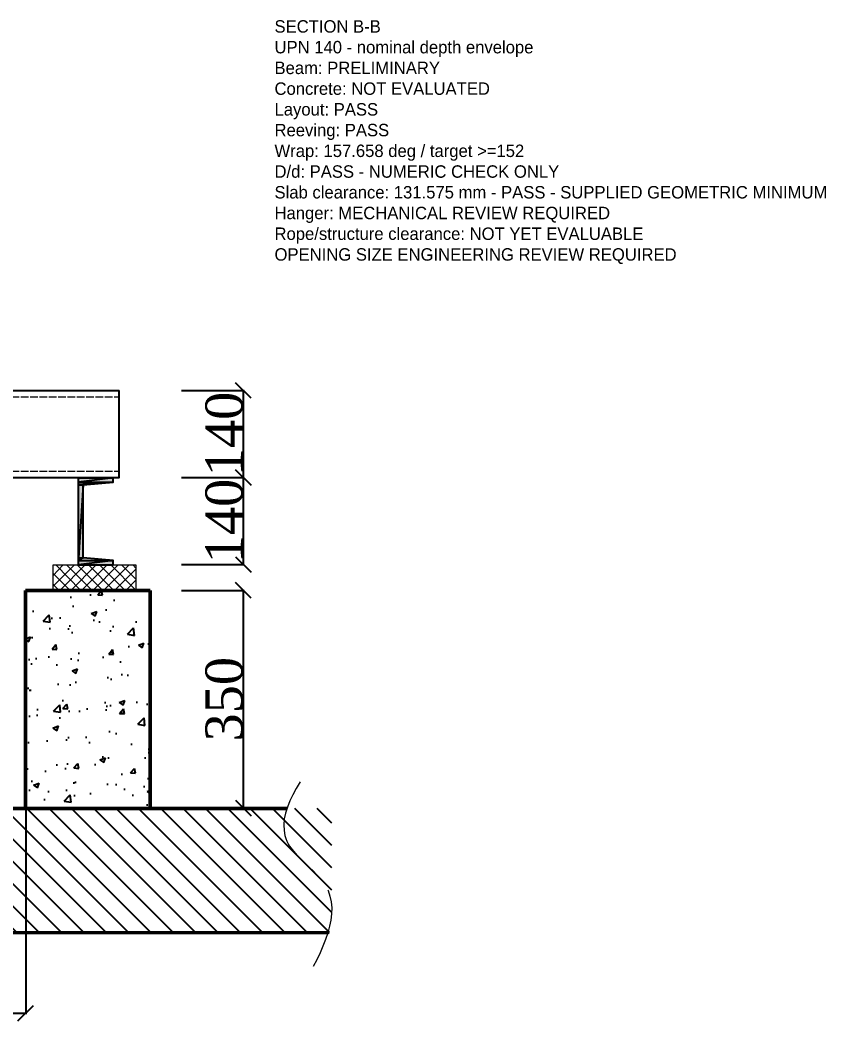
# Model space of a CAD drawing. Header units: millimetres. Extents: x -665 to 20582, y -27797 to 160.
# Drawn here: x 18860 to 20156, y -6807 to -5197 of the extents above; entities that cross this region are included whole.
import ezdxf

# ---------------------------------------------------------------- set-up
doc = ezdxf.new("R2010")
doc.units = ezdxf.units.MM
doc.linetypes.add('$1$ACAD_ISO02W100', pattern=[15, 12, -3])
doc.layers.add('$1$DL', color=8, linetype='$1$ACAD_ISO02W100', lineweight=0)
doc.layers.add('$1$Wall', color=1, linetype='Continuous', lineweight=50)
doc.styles.add('$1$nassar2', font='cent.shx', dxfattribs={"height": 60})
doc.dimstyles.new('$1$Nassar2', dxfattribs={"dimtxt": 35, "dimasz": 25, "dimexe": 1.25, "dimexo": 0.625, "dimtad": 1, "dimtxsty": '$1$nassar2', "dimblk": '$1$_Oblique', "dimcen": 2.5, "dimadec": 0, "dimazin": 0, "dimtfac": 1, "dimtmove": 0, "dimatfit": 3, "dimldrblk": '$1$_Oblique', "dimfxl": 1, "dimarcsym": 0})

# ---------------------------------------------------------------- blocks, each defined once
blk = doc.blocks.new('$1$_Oblique')
at = {"color": 0, "linetype": 'ByBlock', "lineweight": -2}
blk.add_line((-0.5, -0.5), (0.5, 0.5), dxfattribs=at)
blk = doc.blocks.new('*D56')
at = {"color": 0, "lineweight": -2, "transparency": 16777216}
for p, q in [((17996.6, -6464.8), (17996.6, -6795.5)), ((18869.1, -6464.8), (18869.1, -6795.5)), ((17996.6, -6794.2), (18869.1, -6794.2))]:
    blk.add_line(p, q, dxfattribs=at)
at = {"layer": 'Defpoints', "color": 0, "transparency": 16777216}
for p in [(17996.6, -6464.2), (18869.1, -6464.2), (18869.1, -6794.2)]:
    blk.add_point(p, dxfattribs=at)
at = {"color": 0, "lineweight": -2, "transparency": 16777216, "xscale": 25, "yscale": 25, "zscale": 25, "rotation": 180}
blk.add_blockref('$1$_Oblique', (17996.6, -6794.2), dxfattribs=at)
at = {"color": 0, "lineweight": -2, "transparency": 16777216, "xscale": 25, "yscale": 25, "zscale": 25}
blk.add_blockref('$1$_Oblique', (18869.1, -6794.2), dxfattribs=at)
at = {"color": 0, "transparency": 16777216, "insert": (18432.9, -6758.2), "char_height": 60, "attachment_point": 5, "style": '$1$nassar2'}
blk.add_mtext('872,5', dxfattribs=at)
blk = doc.blocks.new('*D58')
at = {"color": 0, "lineweight": -2, "transparency": 16777216}
for p, q in [((19119.7, -5792.6), (19220.4, -5792.6)), ((19219.1, -5932.6), (19219.1, -5792.6)), ((19119.7, -5932.6), (19220.4, -5932.6))]:
    blk.add_line(p, q, dxfattribs=at)
at = {"layer": 'Defpoints', "color": 0, "transparency": 16777216}
for p in [(19119.1, -5792.6), (19219.1, -5792.6), (19119.1, -5932.6)]:
    blk.add_point(p, dxfattribs=at)
at = {"color": 0, "lineweight": -2, "transparency": 16777216, "xscale": 25, "yscale": 25, "zscale": 25}
for p, rotation in [((19219.1, -5792.6), 90), ((19219.1, -5932.6), 270)]:
    blk.add_blockref('$1$_Oblique', p, dxfattribs=dict(at, rotation=rotation))
at = {"color": 0, "transparency": 16777216, "insert": (19188.5, -5862.6), "char_height": 60, "attachment_point": 5, "rotation": 90, "style": '$1$nassar2'}
blk.add_mtext('140', dxfattribs=at)
blk = doc.blocks.new('*D59')
at = {"color": 0, "lineweight": -2, "transparency": 16777216}
for p, q in [((19119.7, -5932.6), (19220.4, -5932.6)), ((19219.1, -6072.6), (19219.1, -5932.6)), ((19119.7, -6072.6), (19220.4, -6072.6))]:
    blk.add_line(p, q, dxfattribs=at)
at = {"layer": 'Defpoints', "color": 0, "transparency": 16777216}
for p in [(19119.1, -5932.6), (19219.1, -5932.6), (19119.1, -6072.6)]:
    blk.add_point(p, dxfattribs=at)
at = {"color": 0, "lineweight": -2, "transparency": 16777216, "xscale": 25, "yscale": 25, "zscale": 25}
for p, rotation in [((19219.1, -5932.6), 90), ((19219.1, -6072.6), 270)]:
    blk.add_blockref('$1$_Oblique', p, dxfattribs=dict(at, rotation=rotation))
at = {"color": 0, "transparency": 16777216, "insert": (19188.5, -6002.6), "char_height": 60, "attachment_point": 5, "rotation": 90, "style": '$1$nassar2'}
blk.add_mtext('140', dxfattribs=at)
blk = doc.blocks.new('*D60')
at = {"color": 0, "lineweight": -2, "transparency": 16777216}
for p, q in [((19119.7, -6114.2), (19220.4, -6114.2)), ((19219.1, -6464.2), (19219.1, -6114.2)), ((19119.7, -6464.2), (19220.4, -6464.2))]:
    blk.add_line(p, q, dxfattribs=at)
at = {"layer": 'Defpoints', "color": 0, "transparency": 16777216}
for p in [(19119.1, -6114.2), (19219.1, -6114.2), (19119.1, -6464.2)]:
    blk.add_point(p, dxfattribs=at)
at = {"color": 0, "lineweight": -2, "transparency": 16777216, "xscale": 25, "yscale": 25, "zscale": 25}
for p, rotation in [((19219.1, -6114.2), 90), ((19219.1, -6464.2), 270)]:
    blk.add_blockref('$1$_Oblique', p, dxfattribs=dict(at, rotation=rotation))
at = {"color": 0, "transparency": 16777216, "insert": (19188.5, -6289.2), "char_height": 60, "attachment_point": 5, "rotation": 90, "style": '$1$nassar2'}
blk.add_mtext('350', dxfattribs=at)

msp = doc.modelspace()

# ---------------------------------------------------------------- hatches: boundary and pattern name
at = {"true_color": 0x000007}
h = msp.add_hatch(color=7, dxfattribs=at)
h.paths.add_polyline_path([(18954.187, -5933.01), (19009.489, -5933.01), (18954.187, -5939.857)])
h.paths.add_polyline_path([(19009.489, -5933.01), (18954.187, -5939.857), (19009.489, -5939.857)])
h = msp.add_hatch(color=7, dxfattribs=at)
h.paths.add_polyline_path([(18954.187, -5939.857), (19009.489, -5939.857), (18954.187, -5944.597)])
h.paths.add_polyline_path([(19009.489, -5939.857), (18954.187, -5944.597), (18961.56, -5944.597)])
h = msp.add_hatch(color=7, dxfattribs=at)
h.paths.add_polyline_path([(18954.187, -5944.597), (18961.56, -5944.597), (18954.187, -6062.049)])
h.paths.add_polyline_path([(18961.56, -5944.597), (18954.187, -6062.049), (18961.56, -6062.049)])
h = msp.add_hatch(color=7, dxfattribs=at)
h.paths.add_polyline_path([(18954.187, -6062.049), (18961.56, -6062.049), (18954.187, -6066.263)])
h.paths.add_polyline_path([(18961.56, -6062.049), (18954.187, -6066.263), (19009.489, -6066.263)])
h = msp.add_hatch(color=7, dxfattribs=at)
h.paths.add_polyline_path([(18954.187, -6066.263), (19009.489, -6066.263), (18954.187, -6073.109)])
h.paths.add_polyline_path([(19009.489, -6066.263), (18954.187, -6073.109), (19009.489, -6073.109)])
h = msp.add_hatch()
h.set_pattern_fill('AR-CONC', color=4, scale=0.5)
h.set_pattern_definition([(50, (19031.75, -7347.11), (91.0923, -7.9695), [9.525, -104.775]), (355, (19031.75, -7347.11), (-17.622, 95.5284), [7.62, -83.82]), (100.4514, (19039.34, -7347.77), (73.4706, 87.559), [8.095, -89.045]), (46.184, (19031.75, -7321.71), (135.54, -21.021), [14.287, -157.162]), (96.636, (19043.05, -7323.46), (118.702, 123.713), [12.143, -133.568]), (351.184, (19031.75, -7321.7), (118.702, 123.713), [11.43, -125.73]), (21, (19044.45, -7328.06), (75.807, -51.1326), [9.525, -104.775]), (326, (19044.45, -7328.06), (30.901, 92.094), [7.62, -83.82]), (71.4514, (19050.77, -7332.32), (106.708, 40.9614), [8.095, -89.045]), (37.5, (19031.752, -7347.107), (1.5443, 42.2775), [0, -82.804, 0, -85.09, 0, -84.1375]), (7.5, (19031.75, -7347.107), (33.4098, 50.0903), [0, -48.514, 0, -80.899, 0, -32.0675]), (327.5, (19003.43, -7347.107), (67.7953, -2.8644), [0, -31.75, 0, -99.06, 0, -131.445]), (317.5, (18990.73, -7347.107), (74.0646, 12.7132), [0, -41.275, 0, -65.786, 0, -93.345])])
h.paths.add_polyline_path([(18869.049, -6464.211), (19069.191, -6464.211), (19069.191, -6114.211), (18869.049, -6114.211)], is_closed=False)
at = {"ltscale": 4}
h = msp.add_hatch(dxfattribs=at)
h.set_pattern_fill('ANSI31', color=256, scale=8, angle=90)
h.set_pattern_definition([(135, (90845.285, 20666.604), (-17.960512, -17.960512), [])])
h.paths.add_polyline_path([(18076.281, -6664.597), (19361.24, -6664.597), (19361.24, -6465.004), (18076.281, -6465.004)], is_closed=False)

# ---------------------------------------------------------------- linework, layer by layer
at = {"layer": '$1$DL'}
for points in [[(16911.556, -5802.636), (19019.489, -5802.636)], [(16911.556, -5923.037), (19019.489, -5922.494)]]:
    msp.add_lwpolyline(points, dxfattribs=at)
at = {"layer": '$1$Wall'}
for points in [[(18869.049, -6464.211), (18869.049, -6114.211)], [(18869.049, -6464.211), (18869.049, -6114.211)], [(19069.191, -6114.211), (18869.049, -6114.211)], [(19069.191, -6464.211), (19069.191, -6114.211)], [(19289.376, -6465.03), (16498.988, -6465.03)], [(16433.364, -6664.997), (19354.92, -6664.519), (19354.92, -6664.519)]]:
    msp.add_lwpolyline(points, dxfattribs=at)
for points in [[(16911.556, -5932.636), (19019.489, -5932.636), (19019.489, -5792.636)], [(16911.556, -5792.636), (19019.489, -5792.636)]]:
    msp.add_lwpolyline(points)
at = {"color": 7, "linetype": 'Continuous', "lineweight": -2, "true_color": 0x000007}
for points in [[(18954.187, -5933.01), (19009.489, -5933.01), (18954.187, -5939.857)], [(19009.489, -5933.01), (18954.187, -5939.857), (19009.489, -5939.857)], [(18954.187, -5939.857), (19009.489, -5939.857), (18954.187, -5944.597)], [(19009.489, -5939.857), (18954.187, -5944.597), (18961.56, -5944.597)], [(18954.187, -5944.597), (18961.56, -5944.597), (18954.187, -6062.049)], [(18961.56, -5944.597), (18954.187, -6062.049), (18961.56, -6062.049)], [(18954.187, -6062.049), (18961.56, -6062.049), (18954.187, -6066.263)], [(18961.56, -6062.049), (18954.187, -6066.263), (19009.489, -6066.263)], [(18954.187, -6066.263), (19009.489, -6066.263), (18954.187, -6073.109)], [(19009.489, -6066.263), (18954.187, -6073.109), (19009.489, -6073.109)]]:
    msp.add_lwpolyline(points, close=True, dxfattribs=at)
at = {"color": 7, "linetype": 'Continuous', "lineweight": 20, "true_color": 0x000007}
for points in [[(18954.187, -5933.01), (18954.187, -6073.109), (18954.187, -6073.109)], [(18961.56, -5944.597), (18961.56, -6062.049), (18961.56, -6062.049)], [(19009.489, -6066.263), (19009.489, -6073.109), (19009.489, -6066.263), (18961.56, -6062.049)], [(18913.105, -6107.344), (18947.34, -6073.109), (18947.34, -6073.109)], [(18913.105, -6089.964), (18929.432, -6073.109), (18929.432, -6073.109)], [(18957.874, -6114.191), (18917.318, -6073.109), (18917.318, -6073.109)], [(18924.165, -6114.191), (18964.72, -6073.109), (18964.72, -6073.109)], [(18975.781, -6114.191), (18934.699, -6073.109), (18934.699, -6073.109)], [(18941.546, -6114.191), (18982.628, -6073.109), (18982.628, -6073.109)], [(18993.162, -6114.191), (18952.08, -6073.109), (18952.08, -6073.109)], [(19009.489, -6073.109), (18954.187, -6073.109), (18954.187, -6073.109)], [(18958.927, -6114.191), (19000.009, -6073.109), (19000.009, -6073.109)], [(19011.069, -6114.191), (18969.987, -6073.109), (18969.987, -6073.109)], [(18976.834, -6114.191), (19017.916, -6073.109), (19017.916, -6073.109)], [(19028.977, -6114.191), (18987.895, -6073.109), (18987.895, -6073.109)], [(18994.215, -6114.191), (19035.297, -6073.109), (19035.297, -6073.109)], [(19046.357, -6113.665), (19005.802, -6073.109), (19005.802, -6073.109)], [(19012.122, -6114.191), (19046.357, -6079.956), (19046.357, -6079.956)], [(19046.357, -6096.284), (19023.183, -6073.109), (19023.183, -6073.109)], [(19046.357, -6078.376), (19041.09, -6073.109), (19041.09, -6073.109)], [(18940.493, -6114.191), (18913.105, -6086.803), (18913.105, -6086.803)], [(19030.03, -6114.191), (19046.357, -6097.864), (19046.357, -6097.864)], [(18922.585, -6114.191), (18913.105, -6104.184), (18913.105, -6104.184)], [(19310.151, -6422.193), (19303.831, -6432.727), (19298.564, -6442.734), (19293.824, -6452.741), (19290.137, -6462.748), (19286.977, -6472.229), (19284.87, -6481.709), (19284.343, -6491.189), (19284.87, -6500.143), (19285.924, -6508.57), (19287.504, -6513.31), (19289.084, -6517.524), (19291.19, -6521.737), (19293.297, -6525.424), (19299.617, -6533.851), (19305.411, -6540.698)], [(19323.318, -6558.079), (19330.165, -6564.399), (19337.539, -6572.299), (19340.699, -6575.46)], [(19354.92, -6596), (19355.446, -6597.054), (19358.08, -6606.007), (19360.187, -6614.961), (19361.24, -6624.968), (19360.713, -6634.449), (19359.66, -6644.456), (19357.553, -6654.463), (19354.92, -6664.997), (19351.233, -6675.53), (19347.019, -6686.591), (19342.279, -6697.125), (19337.012, -6708.185), (19331.219, -6719.246)]]:
    msp.add_lwpolyline(points, dxfattribs=at)
at = {"color": 7, "linetype": 'Continuous', "lineweight": 20}
msp.add_lwpolyline([(18913.105, -6073.109), (19046.357, -6073.109), (19046.357, -6114.191), (18913.105, -6114.191)], close=True, dxfattribs=at)
at = {"layer": 'Defpoints'}
msp.add_line((18869.119, -6464.211), (18870.119, -6464.211), dxfattribs=at)

# ---------------------------------------------------------------- texts
at = {"insert": (19269.119, -5197.12), "char_height": 20, "width": 900, "attachment_point": 1}
msp.add_mtext('SECTION B-B\\PUPN 140 - nominal depth envelope\\PBeam: PRELIMINARY\\PConcrete: NOT EVALUATED\\PLayout: PASS\\PReeving: PASS\\PWrap: 157.658 deg / target >=152\\PD/d: PASS - NUMERIC CHECK ONLY\\PSlab clearance: 131.575 mm - PASS - SUPPLIED GEOMETRIC MINIMUM\\PHanger: MECHANICAL REVIEW REQUIRED\\PRope/structure clearance: NOT YET EVALUABLE\\POPENING SIZE ENGINEERING REVIEW REQUIRED', dxfattribs=at)

# ---------------------------------------------------------------- dimensions: what is measured, and where the dimension line sits
for base, p1, p2, picture, middle in [((19219.119, -5792.636), (19119.119, -5932.636), (19119.119, -5792.636), '*D58', (19219.119, -5862.636)), ((19219.119, -5932.636), (19119.119, -6072.639), (19119.119, -5932.636), '*D59', (19219.119, -6002.638)), ((19219.119, -6114.211), (19119.119, -6464.211), (19119.119, -6114.211), '*D60', (19219.119, -6289.211))]:
    dim = msp.add_linear_dim(base=base, p1=p1, p2=p2, angle=90, dimstyle='$1$Nassar2')
    dim.commit()
    dim.dimension.update_dxf_attribs({"geometry": picture, "text_midpoint": middle, "dimtype": 160})
dim = msp.add_linear_dim(base=(18869.119, -6794.211), p1=(17996.619, -6464.211), p2=(18869.119, -6464.211), dimstyle='$1$Nassar2')
dim.commit()
dim.dimension.update_dxf_attribs({"geometry": '*D56', "text_midpoint": (18432.869, -6794.211), "dimtype": 160})

doc.saveas('drawing.dxf')
